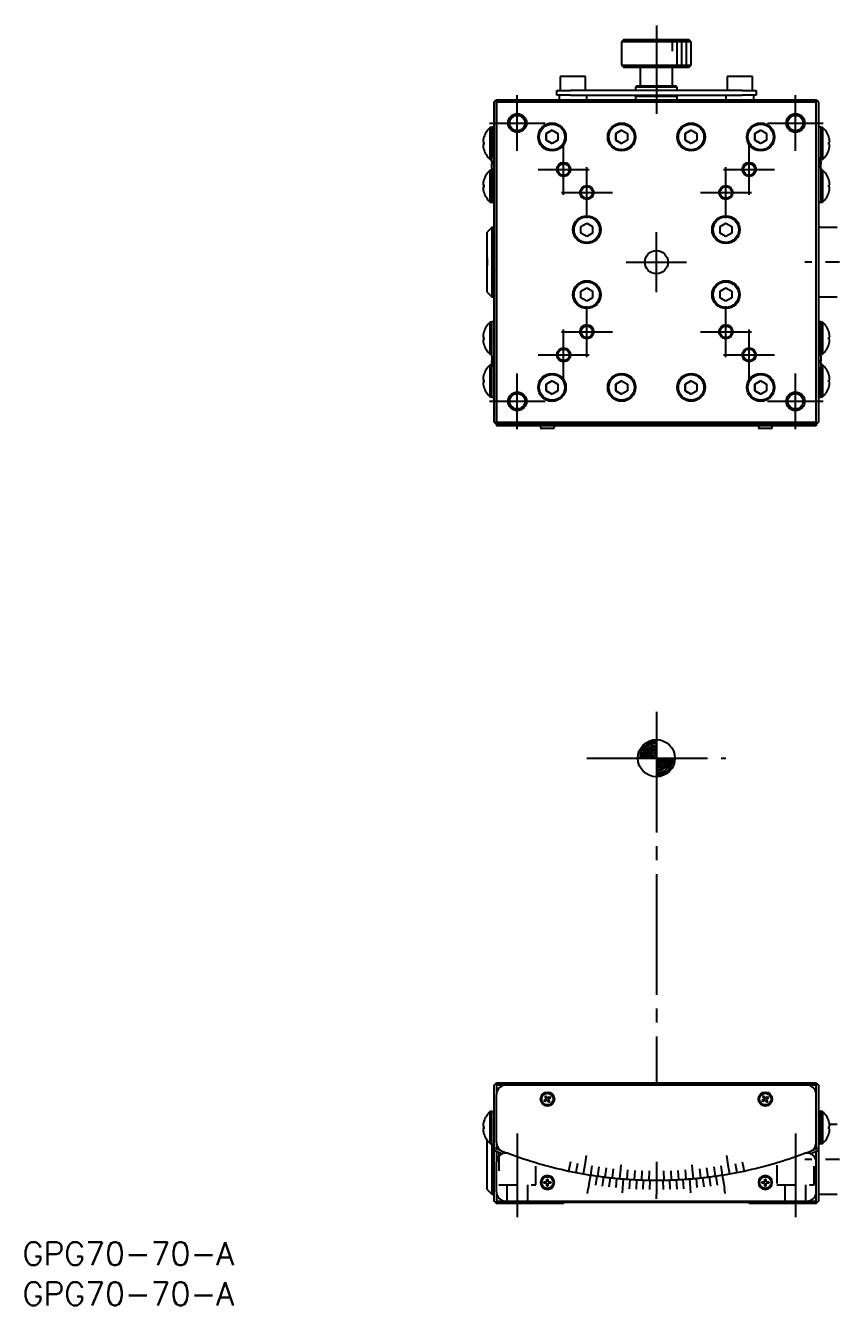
# Model space of a CAD drawing. Extents: x 31 to 190, y 93 to 231.
# Drawn here: x 30.7 to 117.8, y 92.7 to 230.7 of the extents above; entities that cross this region are included whole.
import ezdxf

# ---------------------------------------------------------------- set-up
doc = ezdxf.new("R2010")
doc.units = 0
doc.header["$MEASUREMENT"] = 0
doc.linetypes.add('CENTER', pattern=[17.5, 13, -1.5, 1.5, -1.5])
doc.linetypes.add('DASHED', pattern=[3.5, 2, -1.5])
doc.layers.get('0').update_dxf_attribs({"linetype": 'CONTINUOUS'})
doc.layers.add('CENTER', color=1, linetype='CENTER')
doc.styles.get("Standard").update_dxf_attribs({"font": 'txt.shx', "bigfont": '@extfont2.shx'})

msp = doc.modelspace()

# ---------------------------------------------------------------- linework, layer by layer
at = {"color": 7, "linetype": 'Continuous'}
for p, q in [((95.19, 229.15), (94.94, 228.9)), ((95.19, 229.15), (102.19, 229.15)), ((95.19, 229.15), (102.19, 229.15)), ((102.44, 228.9), (102.19, 229.15)), ((102.44, 228.9), (94.94, 228.9)), ((94.94, 228.9), (94.94, 226.4)), ((102.44, 226.4), (102.44, 228.9)), ((94.94, 226.4), (102.44, 226.4)), ((94.94, 226.4), (95.19, 226.15)), ((102.19, 226.15), (102.44, 226.4)), ((89.69, 225.15), (88.31, 225.15)), ((88.31, 225.15), (88.31, 223.65)), ((91.06, 225.15), (89.69, 225.15)), ((91.06, 223.65), (91.06, 225.15)), ((102.19, 226.15), (95.19, 226.15)), ((96.94, 226.15), (96.94, 224.15)), ((100.44, 224.15), (100.44, 226.15)), ((107.69, 225.15), (106.31, 225.15)), ((106.31, 225.15), (106.31, 223.65)), ((109.06, 225.15), (107.69, 225.15)), ((109.06, 223.65), (109.06, 225.15)), ((87.94, 223.15), (87.94, 223.65)), ((87.94, 223.65), (89.44, 223.65)), ((107.94, 223.65), (89.44, 223.65)), ((96.59, 224.15), (96.44, 224)), ((100.94, 224), (96.44, 224)), ((96.44, 224), (96.44, 223.65)), ((96.59, 224.15), (100.79, 224.15)), ((96.59, 224.15), (96.94, 224.15)), ((100.44, 224.15), (100.79, 224.15)), ((100.94, 224), (100.79, 224.15)), ((100.94, 223.65), (100.94, 224)), ((107.94, 223.65), (109.44, 223.65)), ((109.44, 223.65), (109.44, 223.15)), ((81.44, 222.65), (81.19, 222.4)), ((81.31, 222.53), (81.19, 222.4)), ((81.19, 187.9), (81.19, 222.4)), ((81.19, 222.4), (81.19, 220.15)), ((81.44, 222.65), (81.31, 222.53)), ((81.31, 222.53), (81.44, 222.4)), ((81.44, 222.65), (115.94, 222.65)), ((81.44, 222.4), (81.44, 187.9)), ((115.94, 222.4), (81.44, 222.4)), ((89.44, 223.15), (87.94, 223.15)), ((88.19, 223.15), (88.19, 222.65)), ((89.44, 223.15), (107.94, 223.15)), ((91.19, 222.65), (91.19, 223.15)), ((96.59, 223.15), (96.44, 223)), ((98.69, 223), (96.44, 223)), ((96.44, 223), (96.44, 222.65)), ((100.94, 223), (98.69, 223)), ((100.94, 223), (100.79, 223.15)), ((100.94, 222.65), (100.94, 223)), ((106.19, 223.15), (106.19, 222.65)), ((109.44, 223.15), (107.94, 223.15)), ((109.19, 222.65), (109.19, 223.15)), ((116.06, 222.53), (115.94, 222.65)), ((115.94, 222.4), (116.06, 222.53)), ((115.94, 187.9), (115.94, 222.4)), ((116.19, 222.4), (116.06, 222.53)), ((116.19, 222.4), (116.19, 187.9)), ((80.77, 216.23), (80.77, 219.68)), ((80.94, 219.68), (80.77, 219.68)), ((80.94, 219.7), (80.94, 217.95)), ((81.19, 219.7), (80.94, 219.7)), ((80.94, 217.95), (80.94, 219.68)), ((81.19, 220.15), (81.19, 215.9)), ((86.81, 219.01), (87.44, 219.37)), ((87.44, 219.37), (86.81, 219.01)), ((87.44, 219.37), (88.06, 219.01)), ((94.31, 219.01), (94.94, 219.37)), ((94.94, 219.37), (94.31, 219.01)), ((94.94, 219.37), (95.56, 219.01)), ((101.81, 219.01), (102.44, 219.37)), ((102.44, 219.37), (101.81, 219.01)), ((102.44, 219.37), (103.06, 219.01)), ((109.31, 219.01), (109.94, 219.37)), ((109.94, 219.37), (109.31, 219.01)), ((109.94, 219.37), (110.56, 219.01)), ((116.44, 219.7), (116.19, 219.7)), ((116.44, 219.7), (116.44, 217.95)), ((116.44, 219.68), (116.44, 217.95)), ((116.61, 219.68), (116.44, 219.68)), ((116.61, 219.68), (116.61, 217.95)), ((79.99, 218.08), (80.09, 218.08)), ((79.99, 218.08), (80.09, 218.08)), ((80.09, 218.63), (80.09, 218.63)), ((80.09, 218.63), (80.09, 218.63)), ((80.09, 218.08), (80.09, 217.82)), ((86.81, 218.29), (86.81, 219.01)), ((86.81, 219.01), (86.81, 218.29)), ((87.44, 217.93), (86.81, 218.29)), ((86.81, 218.29), (87.44, 217.93)), ((88.06, 218.29), (87.44, 217.93)), ((88.06, 219.01), (88.06, 218.29)), ((94.31, 218.29), (94.31, 219.01)), ((94.31, 219.01), (94.31, 218.29)), ((94.94, 217.93), (94.31, 218.29)), ((94.31, 218.29), (94.94, 217.93)), ((95.56, 218.29), (94.94, 217.93)), ((95.56, 219.01), (95.56, 218.29)), ((101.81, 218.29), (101.81, 219.01)), ((101.81, 219.01), (101.81, 218.29)), ((102.44, 217.93), (101.81, 218.29)), ((101.81, 218.29), (102.44, 217.93)), ((103.06, 218.29), (102.44, 217.93)), ((103.06, 219.01), (103.06, 218.29)), ((109.31, 218.29), (109.31, 219.01)), ((109.31, 219.01), (109.31, 218.29)), ((109.94, 217.93), (109.31, 218.29)), ((109.31, 218.29), (109.94, 217.93)), ((110.56, 218.29), (109.94, 217.93)), ((110.56, 219.01), (110.56, 218.29)), ((117.28, 218.63), (117.29, 218.63)), ((117.28, 218.63), (117.29, 218.63)), ((117.28, 218.08), (117.38, 218.08)), ((117.28, 217.82), (117.28, 218.08)), ((117.38, 218.08), (117.28, 218.08)), ((80.09, 217.82), (79.99, 217.82)), ((80.09, 217.28), (80.09, 217.28)), ((80.94, 217.95), (80.94, 216.45)), ((116.44, 217.95), (116.44, 216.45)), ((116.61, 217.95), (116.61, 216.23)), ((117.38, 217.82), (117.28, 217.82)), ((117.29, 217.28), (117.28, 217.28)), ((80.77, 216.23), (80.94, 216.23)), ((80.94, 215.95), (80.94, 216.45)), ((81.19, 215.95), (80.94, 215.95)), ((80.94, 215.95), (80.94, 215.8)), ((80.94, 215.8), (81.19, 215.8)), ((80.94, 215.3), (80.94, 215.8)), ((80.94, 215.3), (80.94, 213.35)), ((81.19, 215.9), (81.19, 210.15)), ((116.19, 215.95), (116.44, 215.95)), ((116.44, 215.8), (116.19, 215.8)), ((116.44, 215.95), (116.44, 216.45)), ((116.44, 216.23), (116.61, 216.23)), ((116.44, 215.95), (116.44, 215.8)), ((116.44, 215.3), (116.44, 215.8)), ((116.44, 215.3), (116.44, 213.35)), ((80.09, 214.03), (80.09, 214.03)), ((80.09, 214.03), (80.09, 214.03)), ((80.77, 211.63), (80.77, 215.08)), ((80.94, 215.08), (80.77, 215.08)), ((116.61, 215.08), (116.44, 215.08)), ((116.61, 215.08), (116.61, 213.35)), ((117.28, 214.03), (117.29, 214.03)), ((117.28, 214.03), (117.29, 214.03)), ((79.99, 213.48), (80.09, 213.48)), ((79.99, 213.48), (80.09, 213.48)), ((80.09, 213.22), (79.99, 213.22)), ((80.09, 213.48), (80.09, 213.22)), ((80.09, 212.68), (80.09, 212.68)), ((80.94, 213.35), (80.94, 211.6)), ((80.94, 211.63), (80.94, 213.35)), ((116.44, 213.35), (116.44, 211.6)), ((116.44, 213.35), (116.44, 211.63)), ((116.61, 213.35), (116.61, 211.63)), ((117.28, 213.48), (117.38, 213.48)), ((117.28, 213.22), (117.28, 213.48)), ((117.38, 213.48), (117.28, 213.48)), ((117.38, 213.22), (117.28, 213.22)), ((117.29, 212.68), (117.28, 212.68)), ((80.77, 211.63), (80.94, 211.63)), ((80.94, 211.6), (81.19, 211.6)), ((116.19, 211.6), (116.44, 211.6)), ((116.44, 211.63), (116.61, 211.63)), ((81.19, 210.15), (81.19, 200.15)), ((80.94, 208.9), (80.44, 208.4)), ((80.44, 201.9), (80.44, 208.4)), ((80.44, 205.15), (80.44, 208.4)), ((80.94, 208.9), (80.94, 205.15)), ((81.19, 208.9), (80.94, 208.9)), ((90.56, 209.01), (91.19, 209.37)), ((90.56, 208.29), (90.56, 209.01)), ((91.19, 209.37), (91.81, 209.01)), ((91.81, 209.01), (91.81, 208.29)), ((105.56, 209.01), (106.19, 209.37)), ((105.56, 208.29), (105.56, 209.01)), ((106.19, 209.37), (106.81, 209.01)), ((106.81, 209.01), (106.81, 208.29)), ((118.19, 208.9), (116.19, 208.9)), ((91.19, 207.93), (90.56, 208.29)), ((91.81, 208.29), (91.19, 207.93)), ((106.19, 207.93), (105.56, 208.29)), ((106.81, 208.29), (106.19, 207.93)), ((80.44, 205.53), (80.44, 204.78)), ((80.44, 205.53), (80.44, 204.78)), ((80.44, 201.9), (80.44, 205.15)), ((80.94, 205.15), (80.94, 201.4)), ((80.44, 201.9), (80.94, 201.4)), ((90.56, 202.01), (91.19, 202.37)), ((90.56, 201.29), (90.56, 202.01)), ((91.19, 202.37), (91.81, 202.01)), ((91.81, 202.01), (91.81, 201.29)), ((105.56, 202.01), (106.19, 202.37)), ((105.56, 201.29), (105.56, 202.01)), ((106.19, 202.37), (106.81, 202.01)), ((106.81, 202.01), (106.81, 201.29)), ((80.94, 201.4), (81.19, 201.4)), ((81.19, 200.15), (81.19, 194.4)), ((91.19, 200.93), (90.56, 201.29)), ((91.81, 201.29), (91.19, 200.93)), ((106.19, 200.93), (105.56, 201.29)), ((106.81, 201.29), (106.19, 200.93)), ((116.19, 201.4), (118.19, 201.4)), ((80.77, 195.23), (80.77, 198.68)), ((80.94, 198.68), (80.77, 198.68)), ((80.94, 196.95), (80.94, 198.7)), ((81.19, 198.7), (80.94, 198.7)), ((80.94, 196.95), (80.94, 198.68)), ((116.44, 198.7), (116.19, 198.7)), ((116.44, 196.95), (116.44, 198.7)), ((116.44, 198.68), (116.44, 196.95)), ((116.61, 198.68), (116.44, 198.68)), ((116.61, 198.68), (116.61, 196.95)), ((80.09, 197.63), (80.09, 197.63)), ((117.28, 197.63), (117.29, 197.63)), ((79.99, 197.08), (80.09, 197.08)), ((80.09, 196.82), (79.99, 196.82)), ((79.99, 196.82), (80.09, 196.82)), ((80.09, 197.08), (80.09, 196.82)), ((80.09, 196.28), (80.09, 196.28)), ((80.09, 196.28), (80.09, 196.28)), ((80.94, 195), (80.94, 196.95)), ((116.44, 195), (116.44, 196.95)), ((116.61, 196.95), (116.61, 195.23)), ((117.28, 197.08), (117.38, 197.08)), ((117.28, 196.82), (117.28, 197.08)), ((117.38, 196.82), (117.28, 196.82)), ((117.38, 196.82), (117.28, 196.82)), ((117.29, 196.28), (117.28, 196.28)), ((117.29, 196.28), (117.28, 196.28)), ((80.77, 195.23), (80.94, 195.23)), ((80.94, 195), (80.94, 194.5)), ((116.44, 195.23), (116.61, 195.23)), ((116.44, 195), (116.44, 194.5)), ((80.77, 190.63), (80.77, 194.08)), ((80.94, 194.08), (80.77, 194.08)), ((80.94, 194.35), (80.94, 194.5)), ((80.94, 194.5), (81.19, 194.5)), ((81.19, 194.35), (80.94, 194.35)), ((80.94, 194.35), (80.94, 193.85)), ((80.94, 192.35), (80.94, 193.85)), ((81.19, 194.4), (81.19, 189.9)), ((116.44, 194.5), (116.19, 194.5)), ((116.19, 194.35), (116.44, 194.35)), ((116.44, 194.35), (116.44, 194.5)), ((116.44, 194.35), (116.44, 193.85)), ((116.61, 194.08), (116.44, 194.08)), ((116.44, 192.35), (116.44, 193.85)), ((116.61, 194.08), (116.61, 192.35)), ((79.99, 192.48), (80.09, 192.48)), ((80.09, 192.22), (79.99, 192.22)), ((79.99, 192.22), (80.09, 192.22)), ((80.09, 193.03), (80.09, 193.03)), ((80.09, 192.48), (80.09, 192.22)), ((80.94, 190.6), (80.94, 192.35)), ((80.94, 190.63), (80.94, 192.35)), ((86.81, 192.01), (87.44, 192.37)), ((87.44, 192.37), (86.81, 192.01)), ((86.81, 191.29), (86.81, 192.01)), ((86.81, 192.01), (86.81, 191.29)), ((87.44, 192.37), (88.06, 192.01)), ((88.06, 192.01), (88.06, 191.29)), ((94.31, 192.01), (94.94, 192.37)), ((94.94, 192.37), (94.31, 192.01)), ((94.31, 191.29), (94.31, 192.01)), ((94.31, 192.01), (94.31, 191.29)), ((94.94, 192.37), (95.56, 192.01)), ((95.56, 192.01), (95.56, 191.29)), ((101.81, 192.01), (102.44, 192.37)), ((102.44, 192.37), (101.81, 192.01)), ((101.81, 191.29), (101.81, 192.01)), ((101.81, 192.01), (101.81, 191.29)), ((102.44, 192.37), (103.06, 192.01)), ((103.06, 192.01), (103.06, 191.29)), ((109.31, 192.01), (109.94, 192.37)), ((109.94, 192.37), (109.31, 192.01)), ((109.31, 191.29), (109.31, 192.01)), ((109.31, 192.01), (109.31, 191.29)), ((109.94, 192.37), (110.56, 192.01)), ((110.56, 192.01), (110.56, 191.29)), ((116.44, 190.6), (116.44, 192.35)), ((116.44, 192.35), (116.44, 190.63)), ((116.61, 192.35), (116.61, 190.63)), ((117.28, 193.03), (117.29, 193.03)), ((117.28, 192.48), (117.38, 192.48)), ((117.28, 192.22), (117.28, 192.48)), ((117.38, 192.22), (117.28, 192.22)), ((117.38, 192.22), (117.28, 192.22)), ((80.09, 191.68), (80.09, 191.68)), ((80.09, 191.68), (80.09, 191.68)), ((80.77, 190.63), (80.94, 190.63)), ((80.94, 190.6), (81.19, 190.6)), ((87.44, 190.93), (86.81, 191.29)), ((86.81, 191.29), (87.44, 190.93)), ((88.06, 191.29), (87.44, 190.93)), ((94.94, 190.93), (94.31, 191.29)), ((94.31, 191.29), (94.94, 190.93)), ((95.56, 191.29), (94.94, 190.93)), ((102.44, 190.93), (101.81, 191.29)), ((101.81, 191.29), (102.44, 190.93)), ((103.06, 191.29), (102.44, 190.93)), ((109.94, 190.93), (109.31, 191.29)), ((109.31, 191.29), (109.94, 190.93)), ((110.56, 191.29), (109.94, 190.93)), ((116.19, 190.6), (116.44, 190.6)), ((116.44, 190.63), (116.61, 190.63)), ((117.29, 191.68), (117.28, 191.68)), ((117.29, 191.68), (117.28, 191.68)), ((81.19, 189.9), (81.19, 187.9)), ((81.19, 187.9), (81.31, 187.78)), ((81.19, 187.9), (81.44, 187.65)), ((81.31, 187.78), (81.44, 187.9)), ((81.31, 187.78), (81.44, 187.65)), ((81.44, 187.9), (115.94, 187.9)), ((82.44, 187.65), (81.44, 187.65)), ((81.44, 187.65), (81.44, 187.5)), ((81.44, 187.65), (81.44, 187.5)), ((114.94, 187.65), (82.44, 187.65)), ((82.44, 187.65), (114.94, 187.65)), ((115.94, 187.65), (114.94, 187.65)), ((115.94, 187.9), (116.06, 187.78)), ((115.94, 187.65), (116.06, 187.78)), ((115.94, 187.65), (115.94, 187.5)), ((116.06, 187.78), (116.19, 187.9)), ((82.44, 187.5), (81.44, 187.5)), ((86.54, 187.5), (82.44, 187.5)), ((86.19, 187.38), (86.19, 187.33)), ((86.19, 187.38), (86.19, 187.33)), ((86.59, 187.2), (86.31, 187.2)), ((87.56, 187.2), (86.31, 187.2)), ((87.34, 187.5), (86.54, 187.5)), ((86.66, 187.2), (86.59, 187.2)), ((86.85, 187.2), (86.68, 187.2)), ((86.92, 187.2), (86.85, 187.2)), ((87.02, 187.2), (86.92, 187.2)), ((87.28, 187.2), (87.02, 187.2)), ((87.52, 187.2), (87.28, 187.2)), ((110.04, 187.5), (87.34, 187.5)), ((87.56, 187.2), (87.52, 187.2)), ((87.69, 187.33), (87.69, 187.38)), ((87.69, 187.33), (87.69, 187.38)), ((109.69, 187.38), (109.69, 187.33)), ((109.69, 187.38), (109.69, 187.33)), ((110.09, 187.2), (109.81, 187.2)), ((111.06, 187.2), (109.81, 187.2)), ((110.84, 187.5), (110.04, 187.5)), ((110.16, 187.2), (110.09, 187.2)), ((110.35, 187.2), (110.18, 187.2)), ((110.42, 187.2), (110.35, 187.2)), ((110.52, 187.2), (110.42, 187.2)), ((110.78, 187.2), (110.52, 187.2)), ((111.02, 187.2), (110.78, 187.2)), ((114.94, 187.5), (110.84, 187.5)), ((111.06, 187.2), (111.02, 187.2)), ((111.19, 187.33), (111.19, 187.38)), ((111.19, 187.33), (111.19, 187.38)), ((115.94, 187.5), (114.94, 187.5)), ((81.19, 116.43), (81.31, 116.55)), ((81.19, 109.68), (81.19, 116.43)), ((81.31, 116.55), (81.44, 116.68)), ((81.31, 116.55), (81.44, 116.43)), ((81.44, 116.68), (84.69, 116.68)), ((82.44, 116.43), (81.44, 116.43)), ((81.44, 116.43), (81.44, 115.43)), ((114.94, 116.43), (82.44, 116.43)), ((84.69, 116.68), (89.44, 116.68)), ((89.44, 116.68), (91.94, 116.68)), ((91.94, 116.68), (106.94, 116.68)), ((106.94, 116.68), (109.44, 116.68)), ((109.44, 116.68), (114.69, 116.68)), ((114.69, 116.68), (115.94, 116.68)), ((115.94, 116.43), (114.94, 116.43)), ((115.94, 116.68), (116.06, 116.55)), ((115.94, 116.43), (116.06, 116.55)), ((115.94, 115.43), (115.94, 116.43)), ((116.06, 116.55), (116.19, 116.43)), ((116.19, 116.43), (116.19, 109.68)), ((81.44, 110.25), (81.44, 115.43)), ((86.59, 114.77), (86.85, 114.94)), ((86.66, 114.67), (86.59, 114.77)), ((86.59, 114.77), (86.66, 114.67)), ((86.92, 114.84), (86.66, 114.67)), ((86.66, 114.67), (86.92, 114.84)), ((86.68, 115.2), (86.78, 115.27)), ((86.85, 114.94), (86.68, 115.2)), ((86.68, 115.2), (86.85, 114.94)), ((86.78, 115.27), (86.95, 115.01)), ((87.09, 114.58), (86.92, 114.84)), ((86.92, 114.84), (87.09, 114.58)), ((86.95, 115.01), (87.21, 115.19)), ((87.28, 115.08), (87.02, 114.91)), ((87.02, 114.91), (87.28, 115.08)), ((87.02, 114.91), (87.2, 114.65)), ((87.2, 114.65), (87.09, 114.58)), ((87.09, 114.58), (87.2, 114.65)), ((87.21, 115.19), (87.28, 115.08)), ((110.09, 114.77), (110.35, 114.94)), ((110.16, 114.67), (110.09, 114.77)), ((110.09, 114.77), (110.16, 114.67)), ((110.42, 114.84), (110.16, 114.67)), ((110.16, 114.67), (110.42, 114.84)), ((110.18, 115.2), (110.28, 115.27)), ((110.35, 114.94), (110.18, 115.2)), ((110.18, 115.2), (110.35, 114.94)), ((110.28, 115.27), (110.45, 115.01)), ((110.59, 114.58), (110.42, 114.84)), ((110.42, 114.84), (110.59, 114.58)), ((110.45, 115.01), (110.71, 115.19)), ((110.78, 115.08), (110.52, 114.91)), ((110.52, 114.91), (110.78, 115.08)), ((110.52, 114.91), (110.7, 114.65)), ((110.7, 114.65), (110.59, 114.58)), ((110.59, 114.58), (110.7, 114.65)), ((110.71, 115.19), (110.78, 115.08)), ((115.94, 110.25), (115.94, 115.43)), ((80.94, 113.58), (80.77, 113.58)), ((80.77, 110.13), (80.77, 113.58)), ((80.94, 110.1), (80.94, 113.6)), ((80.94, 113.6), (81.19, 113.6)), ((80.94, 113.6), (80.94, 113.58)), ((80.94, 110.13), (80.94, 113.58)), ((116.44, 113.6), (116.19, 113.6)), ((116.44, 113.58), (116.44, 113.6)), ((116.44, 113.58), (116.44, 113.6)), ((116.44, 113.6), (116.44, 113.58)), ((116.44, 110.1), (116.44, 113.58)), ((116.61, 113.58), (116.44, 113.58)), ((116.44, 113.58), (116.44, 110.13)), ((116.61, 113.58), (116.61, 110.13)), ((79.99, 111.98), (80.09, 111.98)), ((80.09, 112.53), (80.09, 112.53)), ((80.09, 111.98), (80.09, 111.72)), ((117.28, 112.53), (117.29, 112.53)), ((117.28, 111.72), (117.28, 111.98)), ((117.28, 111.98), (117.38, 111.98)), ((118.19, 112.18), (117.36, 112.18)), ((80.09, 111.72), (79.99, 111.72)), ((79.99, 111.72), (80.09, 111.72)), ((80.09, 111.18), (80.09, 111.18)), ((80.09, 111.18), (80.09, 111.18)), ((80.44, 105.18), (80.44, 110.49)), ((117.38, 111.72), (117.28, 111.72)), ((117.38, 111.72), (117.28, 111.72)), ((117.29, 111.18), (117.28, 111.18)), ((117.29, 111.18), (117.28, 111.18)), ((80.77, 110.13), (80.94, 110.13)), ((80.94, 110.13), (80.94, 110.1)), ((80.94, 110.13), (80.94, 104.68)), ((80.94, 110.1), (81.19, 110.1)), ((80.94, 110.1), (81.19, 110.1)), ((80.94, 110.1), (80.94, 110.1)), ((80.94, 110.1), (80.94, 110.1)), ((81.19, 109.41), (81.19, 109.68)), ((81.19, 103.93), (81.19, 109.41)), ((81.44, 110.25), (81.44, 109.57)), ((81.44, 109.3), (81.44, 108.11)), ((115.94, 109.57), (115.94, 110.25)), ((115.94, 108.11), (115.94, 109.3)), ((116.44, 110.1), (116.19, 110.1)), ((116.44, 110.1), (116.19, 110.1)), ((116.19, 109.68), (116.19, 109.41)), ((116.19, 109.41), (116.19, 103.93)), ((116.44, 110.1), (116.44, 110.13)), ((116.44, 110.13), (116.61, 110.13)), ((116.44, 110.13), (116.44, 110.1)), ((116.44, 110.1), (116.44, 110.1)), ((116.44, 110.1), (116.44, 110.1)), ((81.44, 104.93), (81.44, 108.11)), ((115.94, 104.93), (115.94, 108.11)), ((86.87, 106.3), (87, 106.3)), ((86.87, 105.99), (86.87, 106.3)), ((87, 106.3), (87, 105.99)), ((87, 105.99), (87, 106.3)), ((110.37, 106.3), (110.5, 106.3)), ((110.37, 105.99), (110.37, 106.3)), ((110.5, 106.3), (110.5, 105.99)), ((110.5, 105.99), (110.5, 106.3)), ((80.44, 105.18), (80.94, 104.68)), ((81.44, 104.93), (81.44, 103.93)), ((86.56, 105.99), (86.87, 105.99)), ((86.56, 105.86), (86.56, 105.99)), ((86.87, 105.86), (86.56, 105.86)), ((86.87, 105.55), (86.87, 105.86)), ((87, 105.55), (86.87, 105.55)), ((87, 105.99), (87.31, 105.99)), ((87.31, 105.86), (87, 105.86)), ((87, 105.86), (87, 105.55)), ((87, 105.55), (87, 105.86)), ((87.31, 105.99), (87.31, 105.86)), ((87.31, 105.86), (87.31, 105.99)), ((110.06, 105.99), (110.37, 105.99)), ((110.06, 105.86), (110.06, 105.99)), ((110.37, 105.86), (110.06, 105.86)), ((110.37, 105.55), (110.37, 105.86)), ((110.5, 105.55), (110.37, 105.55)), ((110.5, 105.99), (110.81, 105.99)), ((110.81, 105.86), (110.5, 105.86)), ((110.5, 105.86), (110.5, 105.55)), ((110.5, 105.55), (110.5, 105.86)), ((110.81, 105.99), (110.81, 105.86)), ((110.81, 105.86), (110.81, 105.99)), ((115.94, 103.93), (115.94, 104.93)), ((80.94, 104.68), (81.19, 104.68)), ((81.31, 103.8), (81.19, 103.93)), ((81.44, 103.93), (81.31, 103.8)), ((81.31, 103.8), (81.44, 103.68)), ((81.44, 103.93), (82.44, 103.93)), ((88.69, 103.68), (81.44, 103.68)), ((82.44, 103.93), (114.94, 103.93)), ((88.69, 103.83), (108.69, 103.83)), ((88.69, 103.68), (88.69, 103.83)), ((108.69, 103.83), (108.69, 103.68)), ((115.94, 103.68), (108.69, 103.68)), ((114.94, 103.93), (115.94, 103.93)), ((116.06, 103.8), (115.94, 103.93)), ((115.94, 103.68), (116.06, 103.8)), ((116.19, 103.93), (116.06, 103.8)), ((116.19, 104.68), (118.19, 104.68))]:
    msp.add_line(p, q, dxfattribs=at)
at = {"color": 3, "linetype": 'Continuous'}
for p, q in [((100.44, 227.9), (100.44, 228.9)), ((100.94, 226.4), (100.94, 228.9)), ((101.44, 226.4), (101.44, 228.9)), ((101.94, 226.4), (101.94, 228.9)), ((89.43, 108.15), (89.23, 107.17)), ((90.2, 107.99), (90, 107.01)), ((90.96, 107.85), (90.79, 106.87)), ((91.05, 108.35), (90.96, 107.85)), ((91.13, 108.84), (91.05, 108.35)), ((91.73, 107.72), (91.57, 106.74)), ((94.85, 107.84), (94.81, 107.35)), ((98.69, 108.18), (98.69, 107.68)), ((98.69, 107.68), (98.69, 107.18)), ((102.52, 107.84), (102.56, 107.35)), ((105.65, 107.72), (105.8, 106.74)), ((106.24, 108.84), (106.33, 108.35)), ((106.33, 108.35), (106.41, 107.85)), ((106.41, 107.85), (106.59, 106.87)), ((107.18, 107.99), (107.37, 107.01)), ((107.94, 108.15), (108.15, 107.17)), ((91.57, 106.74), (91.41, 105.75)), ((92.28, 106.63), (92.13, 105.64)), ((92.49, 107.61), (92.35, 106.62)), ((92.98, 106.54), (92.86, 105.54)), ((93.26, 107.51), (93.14, 106.52)), ((93.69, 106.45), (93.58, 105.46)), ((94.03, 107.42), (93.93, 106.43)), ((94.4, 106.38), (94.31, 105.38)), ((94.81, 107.35), (94.72, 106.35)), ((95.12, 106.32), (95.04, 105.32)), ((95.58, 107.29), (95.51, 106.29)), ((95.83, 106.27), (95.77, 105.27)), ((96.36, 107.24), (96.31, 106.24)), ((97.13, 107.2), (97.1, 106.2)), ((97.91, 107.18), (97.89, 106.18)), ((98.69, 107.18), (98.69, 106.18)), ((99.46, 107.18), (99.48, 106.18)), ((100.24, 107.2), (100.27, 106.2)), ((101.02, 107.24), (101.07, 106.24)), ((101.54, 106.27), (101.61, 105.27)), ((101.79, 107.29), (101.86, 106.29)), ((102.26, 106.32), (102.33, 105.32)), ((102.56, 107.35), (102.65, 106.35)), ((102.97, 106.38), (103.06, 105.38)), ((103.34, 107.42), (103.44, 106.43)), ((103.68, 106.45), (103.79, 105.46)), ((104.11, 107.51), (104.23, 106.52)), ((104.39, 106.54), (104.51, 105.54)), ((104.88, 107.61), (105.02, 106.62)), ((105.1, 106.63), (105.24, 105.64)), ((105.8, 106.74), (105.96, 105.75)), ((91.26, 104.76), (91.33, 105.26)), ((91.41, 105.75), (91.33, 105.26)), ((95.04, 105.32), (95, 104.82)), ((96.54, 106.23), (96.5, 105.23)), ((97.26, 106.2), (97.23, 105.2)), ((97.97, 106.18), (97.96, 105.18)), ((98.69, 106.18), (98.69, 105.18)), ((98.69, 105.18), (98.69, 104.68)), ((99.4, 106.18), (99.42, 105.18)), ((100.12, 106.2), (100.15, 105.2)), ((100.83, 106.23), (100.88, 105.23)), ((102.33, 105.32), (102.37, 104.82)), ((105.96, 105.75), (106.04, 105.26)), ((106.12, 104.76), (106.04, 105.26)), ((98.69, 104.18), (98.69, 104.68))]:
    msp.add_line(p, q, dxfattribs=at)
at = {"color": 3, "linetype": 'DASHED'}
for p, q in [((81.69, 109.2), (81.69, 105.68)), ((115.69, 105.68), (115.69, 109.2)), ((85.69, 105.68), (85.69, 107.81)), ((111.69, 107.81), (111.69, 105.68)), ((81.69, 105.68), (85.69, 105.68)), ((82.56, 105.68), (82.56, 103.68)), ((84.81, 103.68), (84.81, 105.68)), ((111.69, 105.68), (115.69, 105.68)), ((112.56, 105.68), (112.56, 103.68)), ((114.81, 103.68), (114.81, 105.68))]:
    msp.add_line(p, q, dxfattribs=at)
at = {"color": 3, "linetype": 'Continuous'}
for centre, radius in [((83.69, 220.15), 1), ((113.69, 220.15), 1), ((88.69, 215.15), 0.75), ((108.69, 215.15), 0.75), ((91.19, 212.65), 0.75), ((106.19, 212.65), 0.75), ((91.19, 197.65), 0.75), ((106.19, 197.65), 0.75), ((88.69, 195.15), 0.75), ((108.69, 195.15), 0.75), ((83.69, 190.15), 1), ((113.69, 190.15), 1), ((86.94, 114.93), 0.625), ((110.44, 114.93), 0.625), ((86.94, 105.93), 0.625), ((110.44, 105.93), 0.625)]:
    msp.add_circle(centre, radius, dxfattribs=at)
at = {"color": 7, "linetype": 'Continuous'}
for centre, radius in [((83.69, 220.15), 0.825), ((113.69, 220.15), 0.825), ((87.44, 218.65), 1.5), ((87.44, 218.65), 1.38), ((94.94, 218.65), 1.5), ((94.94, 218.65), 1.38), ((102.44, 218.65), 1.5), ((102.44, 218.65), 1.38), ((109.94, 218.65), 1.5), ((109.94, 218.65), 1.38), ((88.69, 215.15), 0.625), ((108.69, 215.15), 0.625), ((91.19, 212.65), 0.625), ((106.19, 212.65), 0.625), ((91.19, 208.65), 1.5), ((91.19, 208.65), 1.38), ((106.19, 208.65), 1.5), ((106.19, 208.65), 1.38), ((98.69, 205.15), 1.25), ((91.19, 201.65), 1.5), ((91.19, 201.65), 1.38), ((106.19, 201.65), 1.5), ((106.19, 201.65), 1.38), ((91.19, 197.65), 0.625), ((106.19, 197.65), 0.625), ((88.69, 195.15), 0.625), ((108.69, 195.15), 0.625), ((87.44, 191.65), 1.5), ((87.44, 191.65), 1.38), ((94.94, 191.65), 1.5), ((94.94, 191.65), 1.38), ((102.44, 191.65), 1.5), ((102.44, 191.65), 1.38), ((109.94, 191.65), 1.5), ((109.94, 191.65), 1.38), ((83.69, 190.15), 0.825), ((113.69, 190.15), 0.825), ((98.69, 151.68), 2), ((86.94, 114.93), 0.75), ((110.44, 114.93), 0.75)]:
    msp.add_circle(centre, radius, dxfattribs=at)
for centre, radius, start, end in [((82.29, 217.95), 2.3, 131.4096, 162.92), ((115.09, 217.95), 2.3, 17.08, 48.5904), ((82.29, 217.95), 2.3, 162.9344, 176.7546), ((115.09, 217.95), 2.3, 3.2454, 17.0656), ((82.29, 217.95), 2.3, 183.2454, 197.0656), ((82.29, 217.95), 2.3, 197.08, 228.5904), ((115.09, 217.95), 2.3, 311.4096, 342.92), ((115.09, 217.95), 2.3, 342.9344, 356.7546), ((82.29, 213.35), 2.3, 162.9344, 176.7546), ((82.29, 213.35), 2.3, 131.4096, 162.92), ((115.09, 213.35), 2.3, 17.08, 48.5904), ((115.09, 213.35), 2.3, 3.2454, 17.0656), ((82.29, 213.35), 2.3, 183.2454, 197.0656), ((82.29, 213.35), 2.3, 197.08, 228.5904), ((115.09, 213.35), 2.3, 311.4096, 342.92), ((115.09, 213.35), 2.3, 342.9344, 356.7546), ((82.29, 196.95), 2.3, 131.4096, 162.92), ((115.09, 196.95), 2.3, 17.08, 48.5904), ((82.29, 196.95), 2.3, 162.9344, 176.7546), ((115.09, 196.95), 2.3, 3.2454, 17.0656), ((82.29, 196.95), 2.3, 183.2454, 197.0656), ((82.29, 196.95), 2.3, 197.08, 228.5904), ((115.09, 196.95), 2.3, 311.4096, 342.92), ((115.09, 196.95), 2.3, 342.9344, 356.7546), ((82.29, 192.35), 2.3, 131.4096, 162.92), ((115.09, 192.35), 2.3, 17.08, 48.5904), ((82.29, 192.35), 2.3, 162.9344, 176.7546), ((82.29, 192.35), 2.3, 183.2454, 197.0656), ((115.09, 192.35), 2.3, 3.2454, 17.0656), ((115.09, 192.35), 2.3, 342.9344, 356.7546), ((82.29, 192.35), 2.3, 197.08, 228.5904), ((115.09, 192.35), 2.3, 311.4096, 342.92), ((86.31, 187.38), 0.125, 90, 180), ((86.31, 187.33), 0.125, 180, 270), ((87.56, 187.38), 0.125, 0, 90), ((87.56, 187.33), 0.125, 270, 0), ((109.81, 187.38), 0.125, 90, 180), ((109.81, 187.33), 0.125, 180, 270), ((111.06, 187.38), 0.125, 0, 90), ((111.06, 187.33), 0.125, 270, 0), ((98.69, 151.68), 1.8, 90, 180), ((98.69, 151.68), 1.6, 90, 180), ((98.69, 151.68), 1.4, 90, 180), ((98.69, 151.68), 1.2, 90, 180), ((98.69, 151.68), 1, 90, 180), ((98.69, 151.68), 0.8, 89.9998, 180.0001), ((98.69, 151.68), 0.6, 89.9999, 180), ((98.69, 151.68), 0.4, 90, 180), ((98.69, 151.68), 0.2, 90, 180), ((98.69, 151.68), 1.2, 270, 360), ((98.69, 151.68), 1.8, 270, 0), ((98.69, 151.68), 1.6, 270, 0), ((98.69, 151.68), 1.4, 270, 360), ((98.69, 151.68), 1, 270, 360), ((98.69, 151.68), 0.6, 269.9999, 0), ((98.69, 151.68), 0.4, 270, 0), ((98.69, 151.68), 0.2, 270, 0), ((98.69, 151.68), 0.8, 270.0002, 359.9999), ((82.44, 115.43), 1, 90, 180), ((114.94, 115.43), 1, 0, 90), ((82.29, 111.85), 2.3, 131.4096, 162.92), ((115.09, 111.85), 2.3, 17.08, 48.5904), ((82.29, 111.85), 2.3, 162.9344, 176.7546), ((115.09, 111.85), 2.3, 3.2454, 17.0656), ((82.29, 111.85), 2.3, 183.2454, 197.0656), ((82.29, 111.85), 2.3, 197.08, 228.5904), ((115.09, 111.85), 2.3, 311.4096, 342.92), ((115.09, 111.85), 2.3, 342.9344, 356.7546), ((98.69, 151.68), 45.5, 247.3801, 247.7208), ((98.69, 151.68), 45.75, 247.5105, 247.849), ((82.44, 110.25), 1, 180, 248.582), ((98.69, 151.68), 45.5, 247.7208, 248.582), ((98.69, 151.68), 45.75, 247.849, 248.7239), ((82.44, 108.11), 1, 69.5456, 180), ((98.69, 151.68), 45.5, 248.582, 249.5456), ((98.69, 151.68), 45.5, 249.5456, 258), ((98.69, 151.68), 45.5, 249.5456, 258), ((98.69, 151.68), 45.5, 282.0001, 290.4544), ((98.69, 151.68), 45.5, 282, 290.4544), ((98.69, 151.68), 45.5, 290.4544, 291.418), ((114.94, 108.11), 1, 0, 110.4544), ((98.69, 151.68), 45.75, 291.2761, 292.151), ((114.94, 110.25), 1, 291.418, 0), ((98.69, 151.68), 45.5, 291.418, 292.2792), ((98.69, 151.68), 45.5, 292.2792, 292.6199), ((98.69, 151.68), 45.75, 292.151, 292.4895), ((86.94, 105.93), 0.75, 90, 0), ((86.94, 105.93), 0.75, 0, 90), ((98.69, 151.68), 45.5, 258, 259.0001), ((98.69, 151.68), 45.5, 258, 259), ((98.69, 151.68), 45.5, 259.0001, 259.9999), ((98.69, 151.68), 45.5, 259, 260), ((98.69, 151.68), 45.5, 259.9999, 261), ((98.69, 151.68), 45.5, 260, 261), ((98.69, 151.68), 45.5, 261, 261.9), ((98.69, 151.68), 45.5, 261, 261.9), ((98.69, 151.68), 45.5, 261.9, 262), ((98.69, 151.68), 45.5, 261.9, 262), ((98.69, 151.68), 45.5, 262, 262.8), ((98.69, 151.68), 45.5, 262, 262.8), ((98.69, 151.68), 45.5, 262.8, 263), ((98.69, 151.68), 45.5, 262.8, 263), ((98.69, 151.68), 45.5, 263, 263.7), ((98.69, 151.68), 45.5, 263, 263.7), ((98.69, 151.68), 45.5, 263.7, 264), ((98.69, 151.68), 45.5, 263.7, 264), ((98.69, 151.68), 45.5, 264, 264.6), ((98.69, 151.68), 45.5, 264, 264.6), ((98.69, 151.68), 45.5, 264.6, 265), ((98.69, 151.68), 45.5, 264.6, 265), ((98.69, 151.68), 45.5, 265, 265.5), ((98.69, 151.68), 45.5, 265, 265.5), ((98.69, 151.68), 45.5, 265.5, 266), ((98.69, 151.68), 45.5, 265.5, 266), ((98.69, 151.68), 45.5, 266, 266.4), ((98.69, 151.68), 45.5, 266, 266.4), ((98.69, 151.68), 45.5, 266.4, 267), ((98.69, 151.68), 45.5, 266.4, 267), ((98.69, 151.68), 45.5, 267, 267.3), ((98.69, 151.68), 45.5, 267, 267.3), ((98.69, 151.68), 45.5, 272.7, 273), ((98.69, 151.68), 45.5, 272.7, 273), ((98.69, 151.68), 45.5, 273, 273.6), ((98.69, 151.68), 45.5, 273, 273.6), ((98.69, 151.68), 45.5, 273.6, 274), ((98.69, 151.68), 45.5, 273.6, 274), ((98.69, 151.68), 45.5, 274, 274.5), ((98.69, 151.68), 45.5, 274, 274.5), ((98.69, 151.68), 45.5, 274.5, 275), ((98.69, 151.68), 45.5, 274.5, 275), ((98.69, 151.68), 45.5, 275, 275.4), ((98.69, 151.68), 45.5, 275, 275.4), ((98.69, 151.68), 45.5, 275.4, 276), ((98.69, 151.68), 45.5, 275.4, 276), ((98.69, 151.68), 45.5, 276, 276.3), ((98.69, 151.68), 45.5, 276, 276.3), ((98.69, 151.68), 45.5, 276.3, 277), ((98.69, 151.68), 45.5, 276.3, 277), ((98.69, 151.68), 45.5, 277, 277.2), ((98.69, 151.68), 45.5, 277, 277.2), ((98.69, 151.68), 45.5, 277.2, 278), ((98.69, 151.68), 45.5, 277.2, 278), ((98.69, 151.68), 45.5, 278, 278.1), ((98.69, 151.68), 45.5, 278, 278.1), ((98.69, 151.68), 45.5, 278.1, 279), ((98.69, 151.68), 45.5, 278.1, 279), ((98.69, 151.68), 45.5, 279, 280), ((98.69, 151.68), 45.5, 279, 280), ((98.69, 151.68), 45.5, 280, 280.9999), ((98.69, 151.68), 45.5, 280, 281), ((98.69, 151.68), 45.5, 280.9999, 282.0001), ((98.69, 151.68), 45.5, 281, 282), ((110.44, 105.93), 0.75, 90, 0), ((110.44, 105.93), 0.75, 0, 90), ((82.44, 104.93), 1, 180, 270), ((98.69, 151.68), 45.5, 267.3, 268), ((98.69, 151.68), 45.5, 267.3, 268), ((98.69, 151.68), 45.5, 268, 268.2), ((98.69, 151.68), 45.5, 268, 268.2), ((98.69, 151.68), 45.5, 268.2, 269), ((98.69, 151.68), 45.5, 268.2, 269), ((98.69, 151.68), 45.5, 269, 269.1), ((98.69, 151.68), 45.5, 269, 269.1), ((98.69, 151.68), 45.5, 269.1, 270), ((98.69, 151.68), 45.5, 269.1, 270), ((98.69, 151.68), 45.5, 270, 270.9), ((98.69, 151.68), 45.5, 270, 270.9), ((98.69, 151.68), 45.5, 270.9, 271), ((98.69, 151.68), 45.5, 270.9, 271), ((98.69, 151.68), 45.5, 271, 271.8), ((98.69, 151.68), 45.5, 271, 271.8), ((98.69, 151.68), 45.5, 271.8, 272), ((98.69, 151.68), 45.5, 271.8, 272), ((98.69, 151.68), 45.5, 272, 272.7), ((98.69, 151.68), 45.5, 272, 272.7), ((114.94, 104.93), 1, 270, 0)]:
    msp.add_arc(centre, radius, start, end, dxfattribs=at)
at = {"layer": 'CENTER', "color": 1, "linetype": 'CENTER'}
for p, q in [((98.69, 230.65), (98.69, 221.15)), ((83.69, 217.15), (83.69, 223.15)), ((113.69, 217.15), (113.69, 223.15)), ((80.69, 220.15), (86.69, 220.15)), ((110.69, 220.15), (116.69, 220.15)), ((88.69, 212.4), (88.69, 217.9)), ((108.69, 212.4), (108.69, 217.9)), ((91.19, 209.9), (91.19, 215.4)), ((106.19, 209.9), (106.19, 215.4)), ((85.94, 215.15), (91.44, 215.15)), ((105.94, 215.15), (111.44, 215.15)), ((88.44, 212.65), (93.94, 212.65)), ((103.44, 212.65), (108.94, 212.65)), ((98.69, 201.9), (98.69, 208.4)), ((95.44, 205.15), (101.94, 205.15)), ((150.44, 205.15), (114.69, 205.15)), ((91.19, 194.9), (91.19, 200.4)), ((106.19, 194.9), (106.19, 200.4)), ((88.44, 197.65), (93.94, 197.65)), ((88.69, 192.4), (88.69, 197.9)), ((103.44, 197.65), (108.94, 197.65)), ((108.69, 192.4), (108.69, 197.9)), ((85.94, 195.15), (91.44, 195.15)), ((105.94, 195.15), (111.44, 195.15)), ((83.69, 187.15), (83.69, 193.15)), ((113.69, 187.15), (113.69, 193.15)), ((80.69, 190.15), (86.69, 190.15)), ((110.69, 190.15), (116.69, 190.15)), ((98.69, 156.68), (98.69, 116.68)), ((91.19, 151.68), (106.19, 151.68)), ((83.69, 111.2), (83.69, 102.18)), ((113.69, 111.2), (113.69, 102.18)), ((150.44, 108.43), (114.69, 108.43))]:
    msp.add_line(p, q, dxfattribs=at)

# ---------------------------------------------------------------- texts
at = {"color": 7}
for p in [(30.34, 97.02), (30.34, 92.69)]:
    msp.add_text('GPG70-70-A', height=2.5, dxfattribs=at).set_placement(p)

doc.saveas('drawing.dxf')
